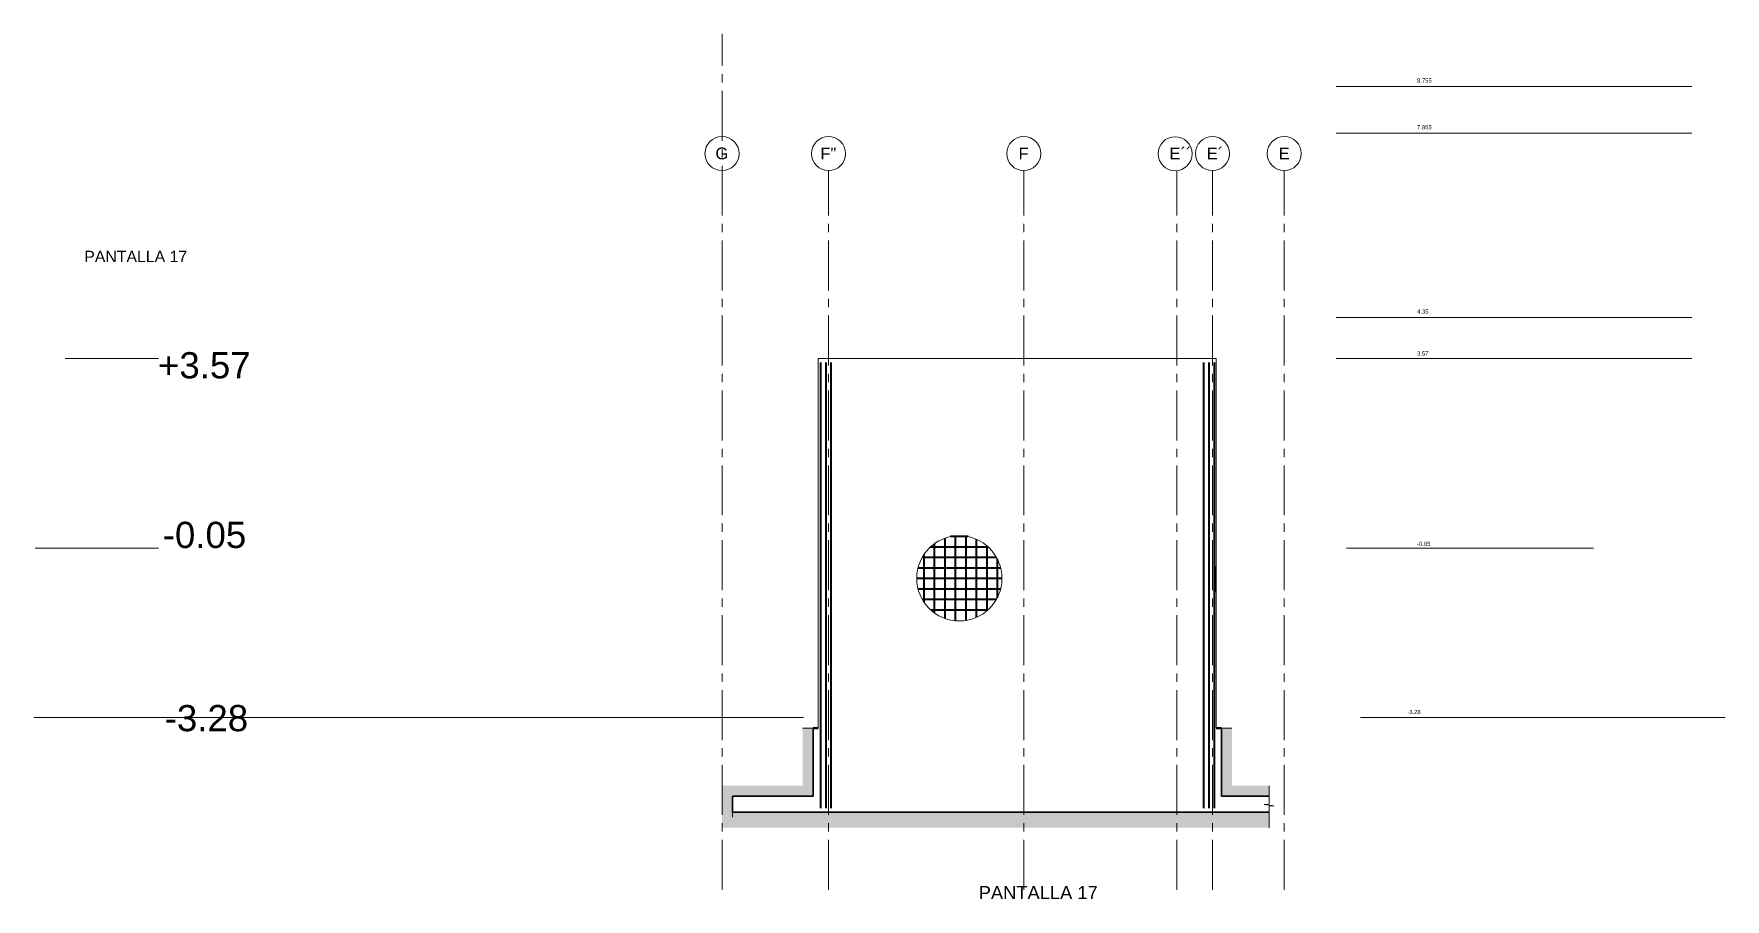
# Model space of a CAD drawing. Header units: millimetres. Extents: x 1130 to 2176, y -195 to 376.
# Drawn here: x 1629.28 to 1661.54, y 88.61 to 105.12 of the extents above; entities that cross this region are included whole.
import ezdxf

# ---------------------------------------------------------------- set-up
doc = ezdxf.new("R2010")
doc.units = ezdxf.units.MM
doc.linetypes.add('CENTER2', pattern=[28.575, 19.05, -3.175, 3.175, -3.175])
doc.linetypes.add('DASHED2', pattern=[9.525, 6.35, -3.175])
doc.layers.add('A- TEXTO 1', color=7, linetype='Continuous')
doc.layers.add('A- VISTA 2', color=252, linetype='Continuous')
for name, color, linetype, lineweight in [('EDIS-BORDE DE LOSA', 3, 'Continuous', 9), ('EDIS-CONCRETO BAJA RESIST', 8, 'Continuous', 9), ('EDIS-EJES COLUMNAS', 9, 'CENTER2', 15), ('EDIS-LOSA NERVADA', 3, 'Continuous', 15), ('EDIS-PANTALLAS', 3, 'Continuous', 15), ('EDIS-PEDESTALES', 4, 'Continuous', 13), ('EDIS-PL-DIMENSION', 8, 'Continuous', 13), ('EDIS-REFUERZOS DETALLES', 7, 'Continuous', 40), ('EDIS-TIERRA', 8, 'Continuous', 13), ('Est-PL-DIMENSION', 8, 'Continuous', 13), ('G-ANNO-DIMS', 2, 'Continuous', 9), ('G-ANNO-TEXT', 5, 'Continuous', 9), ('S-GRID-IDEN', 3, 'Continuous', 9)]:
    doc.layers.add(name, color=color, linetype=linetype, lineweight=lineweight)
doc.styles.add('ARIAL', font='arial.ttf')
doc.styles.add('Arial_1', font='arial.ttf', dxfattribs={"height": 0.2})
doc.styles.add('Arial_3', font='arial.ttf', dxfattribs={"height": 0.18})
doc.styles.add('style1', font='arial.ttf', dxfattribs={"height": 0.2})

# ---------------------------------------------------------------- blocks, each defined once
blk = doc.blocks.new('Rejilla - M_Extremo inicial de rejilla - Círculo-45800-F14')
at = {"layer": 'S-GRID-IDEN'}
blk.add_circle((-6.265, 11.021), 0.325, dxfattribs=at)

msp = doc.modelspace()

# ---------------------------------------------------------------- hatches: boundary and pattern name
at = {"layer": 'EDIS-CONCRETO BAJA RESIST'}
h = msp.add_hatch(dxfattribs=at)
h.set_pattern_fill('AR-CONC', color=256, scale=0.00078)
h.paths.add_polyline_path([(1644.438, 90.274), (1642.606, 90.274), (1642.606, 90.174), (1644.438, 90.174)])
h.paths.add_polyline_path([(1648.161, 90.274), (1644.438, 90.274), (1644.438, 90.174), (1648.161, 90.174)])
h.paths.add_polyline_path([(1651.081, 90.274), (1648.161, 90.274), (1648.161, 90.174), (1651.081, 90.174)])
h.paths.add_polyline_path([(1652.84, 90.274), (1651.761, 90.274), (1651.761, 90.174), (1652.84, 90.174)])
h.paths.add_polyline_path([(1651.761, 90.274), (1651.081, 90.274), (1651.081, 90.174), (1651.761, 90.174)])
at = {"layer": 'EDIS-TIERRA'}
h = msp.add_hatch(dxfattribs=at)
h.set_pattern_fill('EARTH', color=256, scale=0.025, angle=45)
h.paths.add_polyline_path([(1644.143, 91.874), (1643.943, 91.874), (1643.943, 90.774), (1642.406, 90.774), (1642.406, 89.974), (1644.438, 89.974), (1644.438, 90.174), (1642.606, 90.174), (1642.606, 90.274), (1642.606, 90.574), (1644.143, 90.574)])
h.paths.add_polyline_path([(1648.161, 90.174), (1644.438, 90.174), (1644.438, 89.974), (1648.161, 89.974)])
h.paths.add_polyline_path([(1651.081, 90.174), (1648.161, 90.174), (1648.161, 89.974), (1651.081, 89.974)])
h.paths.add_polyline_path([(1651.761, 90.174), (1651.081, 90.174), (1651.081, 89.974), (1651.761, 89.974)])
h.paths.add_polyline_path([(1652.84, 90.174), (1651.761, 90.174), (1651.761, 89.974), (1652.84, 89.974)])
h.paths.add_polyline_path([(1652.84, 90.774), (1652.131, 90.774), (1652.131, 91.874), (1651.931, 91.874), (1651.931, 90.574), (1652.84, 90.574), (1652.84, 90.638)])

# ---------------------------------------------------------------- linework, layer by layer
at = {"layer": 'A- VISTA 2'}
msp.add_line((1651.831, 94.474), (1651.831, 94.954), dxfattribs=at)
at = {"layer": 'EDIS-BORDE DE LOSA', "lineweight": 50}
for p, q in [((1644.143, 91.874), (1644.243, 91.874)), ((1651.831, 91.874), (1651.931, 91.874))]:
    msp.add_line(p, q, dxfattribs=at)
at = {"layer": 'EDIS-EJES COLUMNAS', "ltscale": 0.05}
for p, q in [((1642.406, 88.79), (1642.406, 105.117)), ((1644.438, 88.79), (1644.438, 102.507)), ((1648.161, 88.79), (1648.161, 102.507)), ((1651.081, 88.79), (1651.081, 102.507)), ((1651.761, 88.79), (1651.761, 102.507)), ((1653.131, 88.79), (1653.131, 102.507))]:
    msp.add_line(p, q, dxfattribs=at)
at = {"layer": 'EDIS-LOSA NERVADA', "linetype": 'DASHED2', "ltscale": 0.05}
msp.add_line((1644.263, 98.924), (1644.243, 98.924), dxfattribs=at)
at = {"layer": 'EDIS-PANTALLAS'}
for p, q in [((1651.831, 98.924), (1644.243, 98.924)), ((1644.243, 98.924), (1644.243, 91.874)), ((1651.831, 98.924), (1651.831, 91.874))]:
    msp.add_line(p, q, dxfattribs=at)
at = {"layer": 'EDIS-PANTALLAS', "lineweight": 35}
for p, q in [((1642.606, 90.574), (1642.606, 90.274)), ((1642.606, 90.574), (1644.143, 90.574)), ((1651.931, 90.574), (1652.84, 90.574)), ((1642.606, 90.274), (1652.84, 90.274))]:
    msp.add_line(p, q, dxfattribs=at)
at = {"layer": 'EDIS-PEDESTALES', "lineweight": 35}
for p, q in [((1644.143, 91.874), (1644.143, 90.574)), ((1651.931, 91.874), (1651.931, 90.574))]:
    msp.add_line(p, q, dxfattribs=at)
at = {"layer": 'EDIS-PL-DIMENSION', "color": 30, "true_color": 0xf26722}
for p, q in [((1654.119, 104.109), (1660.907, 104.109)), ((1654.119, 98.924), (1660.907, 98.924))]:
    msp.add_line(p, q, dxfattribs=at)
at = {"layer": 'EDIS-PL-DIMENSION'}
for p, q in [((1631.657, 98.924), (1629.874, 98.924)), ((1631.657, 95.304), (1629.306, 95.304)), ((1643.963, 92.074), (1629.279, 92.074)), ((1643.943, 91.874), (1644.143, 91.874)), ((1651.931, 91.874), (1652.131, 91.874)), ((1652.84, 90.638), (1652.84, 90.774)), ((1642.606, 90.274), (1642.606, 90.174)), ((1652.84, 90.165), (1652.84, 89.974))]:
    msp.add_line(p, q, dxfattribs=at)
msp.add_circle((1646.932, 94.731), 0.813, dxfattribs=at)
at = {"layer": 'EDIS-REFUERZOS DETALLES'}
for p, q in [((1644.283, 98.849), (1644.283, 90.349)), ((1644.383, 98.849), (1644.383, 90.349)), ((1644.483, 98.849), (1644.483, 90.349)), ((1651.591, 98.849), (1651.591, 90.349)), ((1651.691, 98.849), (1651.691, 90.349)), ((1651.791, 98.849), (1651.791, 90.349)), ((1646.855, 95.54), (1646.855, 93.922)), ((1647.055, 95.534), (1647.055, 93.927)), ((1646.255, 95.181), (1646.255, 94.281)), ((1646.455, 95.389), (1646.455, 94.072)), ((1646.655, 95.495), (1646.655, 93.967)), ((1647.255, 95.477), (1647.255, 93.985)), ((1647.455, 95.353), (1647.455, 94.109)), ((1647.655, 95.102), (1647.655, 94.36))]:
    msp.add_line(p, q, dxfattribs=at)
at = {"layer": 'EDIS-REFUERZOS DETALLES', "color": 2}
for p, q in [((1647.098, 95.527), (1646.766, 95.527)), ((1647.485, 95.327), (1646.379, 95.327)), ((1647.721, 94.927), (1646.143, 94.927)), ((1647.642, 95.127), (1646.222, 95.127)), ((1647.745, 94.727), (1646.119, 94.727)), ((1647.719, 94.527), (1646.145, 94.527)), ((1647.637, 94.327), (1646.227, 94.327)), ((1647.476, 94.127), (1646.388, 94.127))]:
    msp.add_line(p, q, dxfattribs=at)
at = {"layer": 'Est-PL-DIMENSION'}
msp.add_lwpolyline([(1652.84, 90.165), (1652.84, 90.387), (1652.933, 90.394), (1652.746, 90.417), (1652.84, 90.425), (1652.84, 90.638)], dxfattribs=at)

# ---------------------------------------------------------------- block references
at = {"layer": 'S-GRID-IDEN'}
for p in [(1648.671, 91.811), (1650.703, 91.811), (1654.426, 91.811), (1657.314, 91.809), (1658.026, 91.811), (1659.396, 91.811)]:
    msp.add_blockref('Rejilla - M_Extremo inicial de rejilla - Círculo-45800-F14', p, dxfattribs=at)

# ---------------------------------------------------------------- texts
at = {"layer": 'A- TEXTO 1', "style": 'style1'}
for s, p in [('+3.57', (1631.647, 98.545, -882)), ('-0.05', (1631.738, 95.31, -882)), ('-3.28', (1631.775, 91.815, -882))]:
    msp.add_text(s, height=0.5, rotation=0, dxfattribs=at).set_placement(p)
at = {"layer": 'G-ANNO-DIMS', "char_height": 0.08, "attachment_point": 1, "line_spacing_factor": 0.941778, "style": 'Arial_3', "bg_fill": 3, "box_fill_scale": 1.25, "bg_fill_color": 256, "bg_fill_true_color": 13158600, "bg_fill_transparency": 0}
for s, insert, width in [('7.865', (1655.664, 103.375), 0.26053), ('4.35', (1655.664, 99.86), 0.26053), ('-0.05', (1655.664, 95.429), 0.26053), ('-3.28', (1655.478, 92.221), 0.3046)]:
    msp.add_mtext(s, dxfattribs=dict(at, insert=insert, width=width))
at = {"layer": 'G-ANNO-TEXT', "color": 7, "insert": (1630.241, 100.978), "char_height": 0.216, "width": 2.4558, "attachment_point": 1, "style": 'Arial_1'}
msp.add_mtext('\\pxt5;PANTALLA 17', dxfattribs=at)
at = {"layer": 'G-ANNO-TEXT', "color": 4, "insert": (1647.302, 88.862), "char_height": 0.25, "width": 5.11784, "attachment_point": 1, "style": 'Arial_3'}
msp.add_mtext('PANTALLA 17', dxfattribs=at)
at = {"layer": 'S-GRID-IDEN', "char_height": 0.225, "attachment_point": 1, "style": 'ARIAL'}
for s, insert, width in [('G', (1642.28, 102.948), 0.30063), ('F"', (1644.282, 102.948), 0.37278), ('F', (1648.062, 102.948), 0.2365), ('E´´', (1650.941, 102.946), 0.25654), ('E´', (1651.653, 102.948), 0.25654), ('E', (1653.023, 102.948), 0.25654)]:
    msp.add_mtext(s, dxfattribs=dict(at, insert=insert, width=width))

# ---------------------------------------------------------------- next in the draw order: linework, layer by layer
at = {"layer": 'EDIS-PL-DIMENSION', "color": 30, "true_color": 0xf26722}
for p, q in [((1654.119, 103.219), (1660.907, 103.219)), ((1654.119, 99.704), (1660.907, 99.704)), ((1654.319, 95.304), (1659.027, 95.304)), ((1654.583, 92.074), (1661.541, 92.074))]:
    msp.add_line(p, q, dxfattribs=at)

# ---------------------------------------------------------------- next in the draw order: texts
at = {"layer": 'G-ANNO-DIMS', "char_height": 0.08, "width": 0.26053, "attachment_point": 1, "line_spacing_factor": 0.941778, "style": 'Arial_3', "bg_fill": 3, "box_fill_scale": 1.25, "bg_fill_color": 256, "bg_fill_true_color": 13158600, "bg_fill_transparency": 0}
for s, insert in [('8.755', (1655.664, 104.265)), ('3.57', (1655.664, 99.059))]:
    msp.add_mtext(s, dxfattribs=dict(at, insert=insert))

doc.saveas('drawing.dxf')
